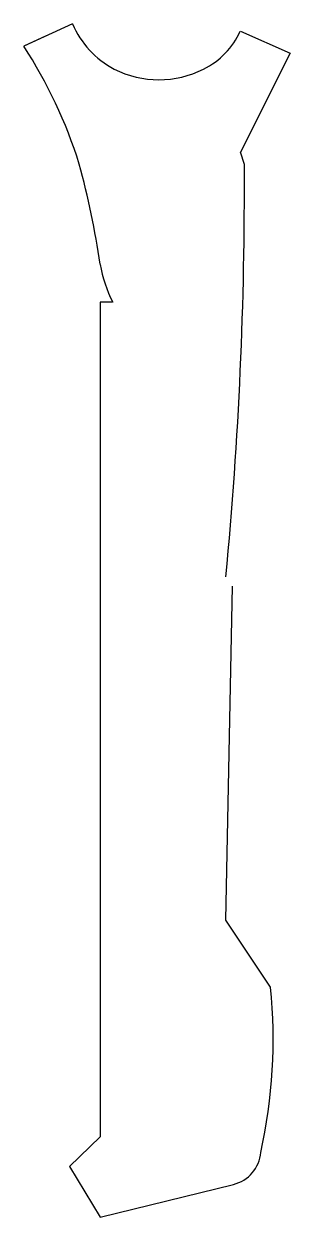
# Model space of a CAD drawing. Header units: millimetres. Extents: x -30 to 29, y -361 to -95.
import ezdxf

# ---------------------------------------------------------------- set-up
doc = ezdxf.new("R2010")
doc.units = ezdxf.units.MM
doc.layers.get('0').update_dxf_attribs({"linetype": 'CONTINUOUS'})

msp = doc.modelspace()

# ---------------------------------------------------------------- linework, layer by layer
for p, q in [((-19.31, -94.91), (-30.21, -99.88)), ((-25.2, -97.59), (-30.21, -99.88)), ((18.22, -96.52), (29.37, -101.48)), ((29.37, -101.48), (18.22, -123.57)), ((19.12, -126.28), (18.22, -123.57)), ((19.12, -126.28), (18.22, -123.57)), ((-13.16, -157.06), (-13.16, -343.38)), ((-10.34, -157.06), (-13.16, -157.06)), ((15, -295), (16.48, -220.48)), ((15, -295), (16.48, -220.48)), ((25, -310), (15, -295)), ((-13.16, -343.38), (-20, -350)), ((-13.16, -343.38), (-20, -350)), ((-20, -350), (-13.16, -361.31)), ((-13.16, -361.31), (16.68, -354.01)), ((-13.16, -361.31), (16.68, -354.01))]:
    msp.add_line(p, q)
for centre, radius, start, end in [((-0.52, -86.91), 20.42, 203.0544, 242.336), ((-0.52, -86.91), 20.42, 203.0544, 242.336), ((2.24, -89.26), 17.55, 296.2471, 335.5693), ((-120.23, -158.34), 107.34, 17.4214, 33.0033), ((-120.23, -158.34), 107.34, 17.4214, 33.0033), ((0, -85.35), 22.05, 243.0275, 296.9725), ((0, -85.35), 22.05, 243.0275, 296.9725), ((-187.17, -173.06), 175.72, 8.0039, 15.4644), ((-187.17, -173.06), 175.72, 8.0039, 15.4644), ((-897.98, -131.35), 917.11, -5.44222, 0.31729), ((-897.98, -131.35), 917.11, -5.44222, 0.31729), ((20.26, -142.16), 34.03, 190.8996, 205.9703), ((20.26, -142.16), 34.03, 190.8996, 205.9703), ((-90.1, -321.58), 115.68, -12.6226, 5.7465), ((-90.1, -321.58), 115.68, -12.6226, 5.7465), ((14.77, -346.2), 8.04, 283.7354, 355.2926), ((14.77, -346.2), 8.04, 283.7354, 355.2926)]:
    msp.add_arc(centre, radius, start, end)

doc.saveas('drawing.dxf')
